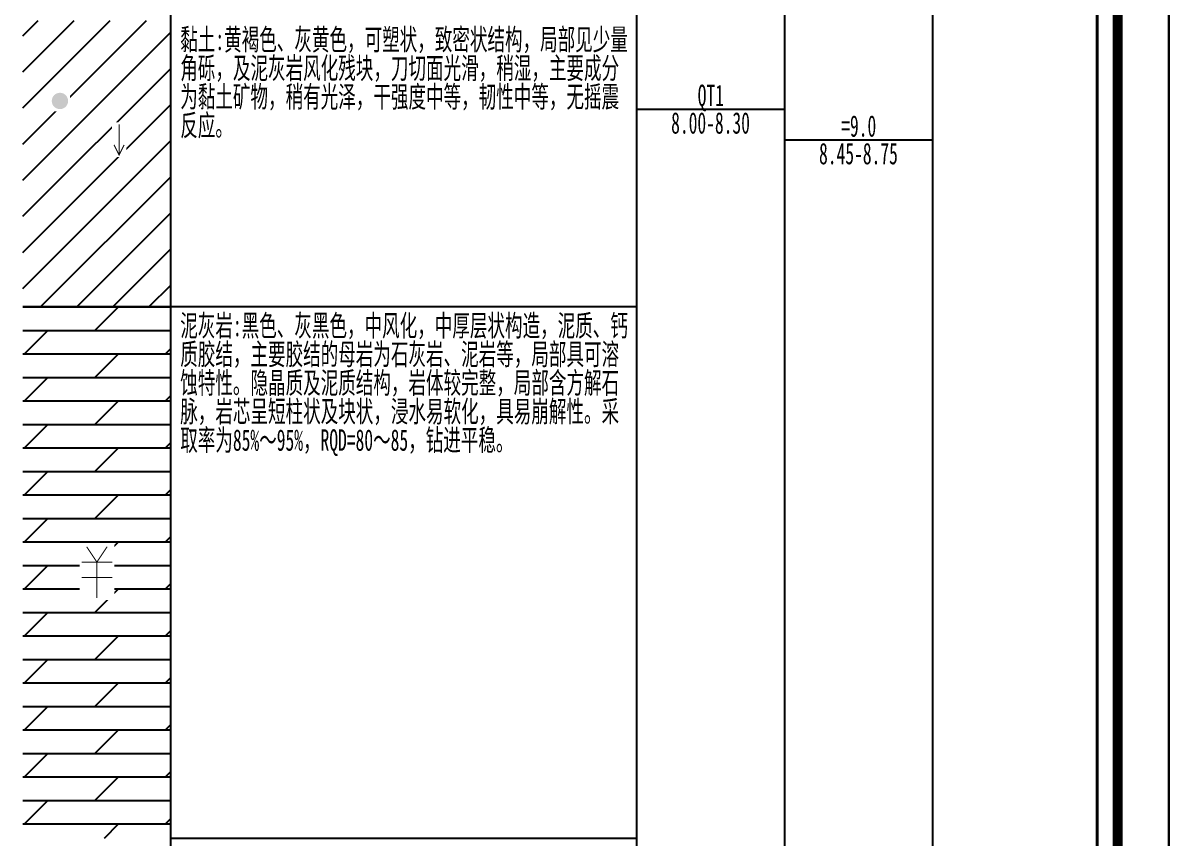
# Model space of a CAD drawing. Header units: millimetres. Extents: x 1264 to 9491, y 619 to 916.
# Drawn here: x 1807.7 to 1920, y 693.2 to 773 of the extents above; entities that cross this region are included whole.
import ezdxf

# ---------------------------------------------------------------- set-up
doc = ezdxf.new("R2010")
doc.units = ezdxf.units.MM
doc.layers.add('GICAD_QUYANG', color=7, linetype='Continuous')
doc.styles.add('成果图表体', font='simfang_0.ttf', dxfattribs={"width": 0.6, "height": 2.1})

# ---------------------------------------------------------------- blocks, each defined once
blk = doc.blocks.new('gkqy1.dwg', base_point=(0.8, 0))
blk.add_wipeout([(-0.2, -0.2), (1.8, -0.2), (1.8, 1.8), (-0.2, 1.8)])
at = {"layer": 'GICAD_QUYANG'}
h = blk.add_hatch(color=7, dxfattribs=at)
edge = h.paths.add_edge_path()
edge.add_arc((0.8, 0.8), 0.8, 0, 360)
blk = doc.blocks.new('FH_ZHONG.dwg', base_point=(0, 0.03))
blk.add_wipeout([(-1.7, -2.67), (1.7, -2.67), (1.7, 2.73), (-1.7, 2.73)])
at = {"color": 7, "const_width": 0.1}
for points in [[(-1, 2.53), (0, 1.03), (1, 2.53)], [(-1.5, 1.03), (1.5, 1.03)], [(0, 1.03), (0, -2.47)], [(-1.5, -0.47), (1.5, -0.47)]]:
    blk.add_lwpolyline(points, dxfattribs=at)
blk = doc.blocks.new('zztSLbg.dwg', base_point=(0.5, 1.5))
blk.add_wipeout([(-0.2, -0.2), (1.2, -0.2), (1.2, 3.2), (-0.2, 3.2)])
at = {"color": 7, "const_width": 0.1}
for points in [[(0.5, 3), (0.5, 0)], [(0, 1), (0.5, 0), (1, 1)]]:
    blk.add_lwpolyline(points, dxfattribs=at)
blk = doc.blocks.new('柱状图图框模板-(昇龙标准).dwg2', base_point=(27, 229))
for points, const_width in [([(0, 0), (210, 0), (210, 297), (0, 297)], 0.25), ([(25, 5), (205, 5), (205, 292), (25, 292)], 1), ([(27, 265), (203, 265), (203, 17), (27, 17)], 0.3)]:
    blk.add_lwpolyline(points, close=True, dxfattribs=dict(const_width=const_width))

msp = doc.modelspace()

# ---------------------------------------------------------------- hatches: boundary and pattern name
at = {"linetype": 'Continuous'}
h = msp.add_hatch(dxfattribs=at)
h.set_pattern_fill('GKNXT', scale=0.5, style=0, pattern_type=2)
h.set_pattern_definition([(45, (0, 0), (-1.767767, 1.767767), [])])
h.paths.add_polyline_path([(1807.66, 745.23), (1822.14, 745.23), (1822.14, 773.23), (1807.66, 773.23)])
h = msp.add_hatch(dxfattribs=at)
h.set_pattern_fill('GKNHY1', scale=0.5, style=0, pattern_type=2)
h.set_pattern_definition([(0, (0, 0), (0, 2.3), []), (45, (0, 0), (4e-16, 4.5999997), [3.252691, -6.505382])])
h.paths.add_polyline_path([(1807.66, 693.23), (1822.14, 693.23), (1822.14, 745.23), (1807.66, 745.23)])

# ---------------------------------------------------------------- linework, layer by layer
at = {"color": 0}
for points in [[(1822.14, 635.89), (1822.14, 819.89)], [(1822.14, 635.89), (1822.14, 819.89)], [(1867.77, 635.89), (1867.77, 819.89)], [(1867.77, 635.89), (1867.77, 819.89)], [(1882.26, 635.89), (1882.26, 819.89)], [(1882.26, 635.89), (1882.26, 819.89)], [(1896.74, 635.89), (1896.74, 819.89)], [(1896.74, 635.89), (1896.74, 819.89)], [(1912.84, 635.89), (1912.84, 819.89)], [(1822.14, 745.23), (1822.14, 773.23)], [(1867.77, 745.23), (1867.77, 773.23)], [(1867.77, 764.56), (1882.26, 764.56)], [(1882.26, 761.56), (1896.74, 761.56)], [(1822.14, 745.23), (1867.77, 745.23)], [(1822.14, 745.23), (1867.77, 745.23)], [(1822.14, 693.23), (1822.14, 745.23)], [(1867.77, 693.23), (1867.77, 745.23)], [(1822.14, 693.23), (1867.77, 693.23)]]:
    msp.add_lwpolyline(points, dxfattribs=at)
at = {"color": 7, "flags": 128}
msp.add_lwpolyline([(1807.66, 745.23), (1822.14, 745.23)], dxfattribs=at)

# ---------------------------------------------------------------- texts
at = {"color": 0, "style": '成果图表体', "width": 0.6}
for s, p in [('QT1', (1873.72, 764.86)), ('8.00-8.30', (1871.12, 762.16)), ('=9.0', (1887.77, 761.86)), ('8.45-8.75', (1885.6, 759.16))]:
    msp.add_text(s, height=2.1, dxfattribs=at).set_placement(p)
at = {"color": 0, "char_height": 2.1, "width": 43.8045, "attachment_point": 1, "line_spacing_factor": 0.8, "style": '成果图表体'}
for s, insert in [('\\A1;黏土:黄褐色、灰黄色，可塑状，致密状结构，局部见少量角砾，及泥灰岩风化残块，刀切面光滑，稍湿，主要成分为黏土矿物，稍有光泽，干强度中等，韧性中等，无摇震反应。', (1823.06, 772.43)), ('\\A1;泥灰岩:黑色、灰黑色，中风化，中厚层状构造，泥质、钙质胶结，主要胶结的母岩为石灰岩、泥岩等，局部具可溶蚀特性。隐晶质及泥质结构，岩体较完整，局部含方解石脉，岩芯呈短柱状及块状，浸水易软化，具易崩解性。采取率为85%～95%，RQD=80～85，钻进平稳。', (1823.06, 744.43))]:
    msp.add_mtext(s, dxfattribs=dict(at, insert=insert))

# ---------------------------------------------------------------- next in the draw order: block references
for name, p in [('gkqy1.dwg', (1811.28, 764.56)), ('zztSLbg.dwg', (1817.07, 761.56)), ('FH_ZHONG.dwg', (1814.9, 719.23))]:
    msp.add_blockref(name, p)

# ---------------------------------------------------------------- next in the draw order: block references
msp.add_blockref('柱状图图框模板-(昇龙标准).dwg2', (1736.84, 847.89))

doc.saveas('drawing.dxf')
